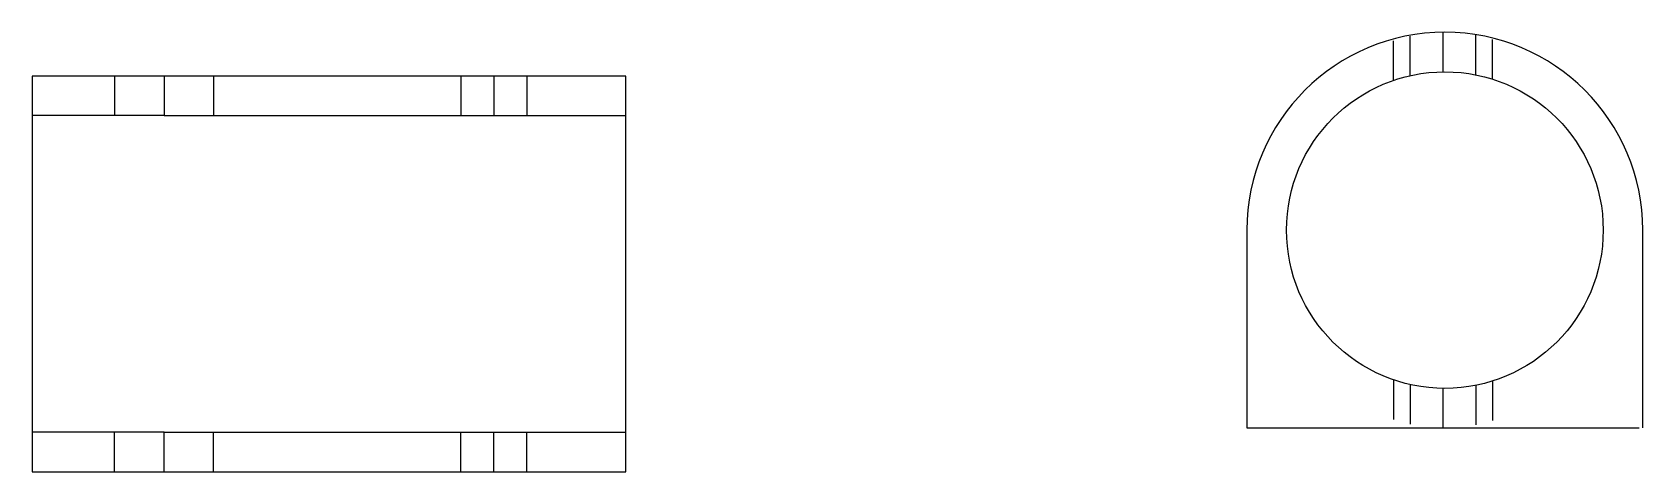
# Model space of a CAD drawing. Header units: millimetres. Extents: x 8.5 to 33, y 4.7 to 11.3.
import ezdxf

# ---------------------------------------------------------------- set-up
doc = ezdxf.new("R2010")
doc.units = ezdxf.units.MM
doc.linetypes.add('ACAD_ISO02W100', pattern=[15, 12, -3])
doc.layers.add('Contur', color=4, linetype='Continuous')
doc.layers.add('Linii punctate', color=254, linetype='ACAD_ISO02W100')

msp = doc.modelspace()

# ---------------------------------------------------------------- linework, layer by layer
at = {"layer": 'Contur'}
for p, q in [((10.535, 10.053), (8.535, 10.053)), ((10.535, 10.053), (17.535, 10.053)), ((26.95, 8.317), (26.95, 5.317)), ((32.95, 5.317), (32.95, 8.317)), ((10.535, 5.253), (8.535, 5.253)), ((10.535, 5.253), (17.535, 5.253)), ((26.95, 5.317), (32.894, 5.317))]:
    msp.add_line(p, q, dxfattribs=at)
msp.add_lwpolyline([(8.535, 4.653), (17.535, 4.653), (17.535, 10.653), (8.535, 10.653)], close=True, dxfattribs=at)
msp.add_circle((29.95, 8.317), 2.4, dxfattribs=at)
msp.add_arc((29.95, 8.317), 3, 0, 180, dxfattribs=at)
at = {"layer": 'Linii punctate', "ltscale": 0.05}
for p, q in [((29.422, 10.658), (29.422, 11.27)), ((29.922, 10.717), (29.922, 11.317)), ((30.422, 10.671), (30.422, 11.28)), ((29.172, 10.588), (29.172, 11.215)), ((30.672, 10.606), (30.672, 11.229)), ((9.785, 10.653), (9.785, 10.053)), ((10.535, 10.653), (10.535, 10.053)), ((11.285, 10.653), (11.285, 10.053)), ((15.035, 10.653), (15.035, 10.053)), ((15.535, 10.653), (15.535, 10.053)), ((16.035, 10.653), (16.035, 10.053)), ((29.172, 6.047), (29.172, 5.317)), ((29.422, 5.976), (29.422, 5.317)), ((29.922, 5.317), (29.922, 5.917)), ((30.422, 5.964), (30.422, 5.317)), ((30.672, 6.028), (30.672, 5.317)), ((9.785, 4.653), (9.785, 5.253)), ((10.535, 4.653), (10.535, 5.253)), ((11.285, 4.653), (11.285, 5.253)), ((15.035, 4.653), (15.035, 5.253)), ((15.535, 4.653), (15.535, 5.253)), ((16.035, 4.653), (16.035, 5.253))]:
    msp.add_line(p, q, dxfattribs=at)

doc.saveas('drawing.dxf')
